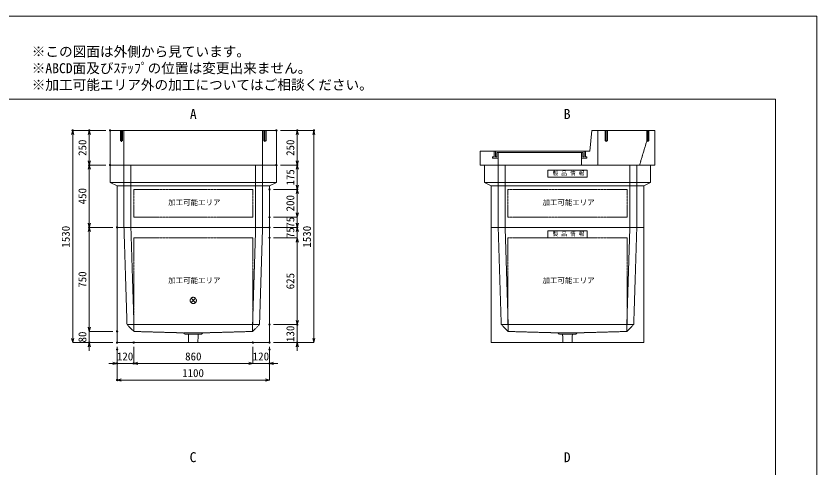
# Model space of a CAD drawing. Units: millimetres, scale not verified. Extents: x -4455 to 4455, y -3150 to 3150.
# Drawn here: x -1324 to 4455, y -109 to 3150 of the extents above; entities that cross this region are included whole.
import ezdxf
from ezdxf.enums import TextEntityAlignment as Align

# ---------------------------------------------------------------- set-up
doc = ezdxf.new("R2010")
doc.units = ezdxf.units.MM
doc.header["$LTSCALE"] = 20
doc.header["$PDMODE"] = 32
doc.header["$PDSIZE"] = 10
doc.linetypes.add('LONG_DASHED1', pattern=[7, 6, -1])
doc.linetypes.add('LONG_DOUBLE_CHAIN', pattern=[21.8, 18, -1, 0.6, -0.6, 0.6, -1])
for name, color, linetype, lineweight in [('0-0_D-TTL', 7, 'Continuous', 9), ('0-1_Defpoints', 7, 'Continuous', 9), ('0-3_D-TTL-TXT', 7, 'Continuous', 9), ('0-5_D-STR-DIM', 3, 'Continuous', 9), ('0-6_0', 7, 'Continuous', 9), ('0-7_D-STR', 7, 'Continuous', 9), ('0-9_D-STR-STR4', 134, 'LONG_DASHED1', 9), ('0-A_D-STR-STR2', 1, 'LONG_DASHED1', 9), ('0-B_D-STR-STR1', 7, 'LONG_DASHED1', 9), ('0-C_D-STR-STR5', 1, 'LONG_DOUBLE_CHAIN', 9)]:
    doc.layers.add(name, color=color, linetype=linetype, lineweight=lineweight)
doc.layers.add('0-4_D-STR-TXT', color=7, linetype='Continuous')
doc.styles.add('ＭＳ ゴシック', font='')
doc.styles.get('ＭＳ ゴシック').set_extended_font_data('MS Gothic')

# ---------------------------------------------------------------- blocks, each defined once
blk = doc.blocks.new('A$C4DE05FD1')
at = {"layer": '0-0_D-TTL', "color": 134}
for p, q in [((4000, 76000), (114800, 76000)), ((114800, 76000), (114800, 4000))]:
    blk.add_line(p, q, dxfattribs=at)
at = {"layer": '0-1_Defpoints', "color": 134}
for p, q in [((0, 84000), (118800, 84000)), ((118800, 84000), (118800, 0))]:
    blk.add_line(p, q, dxfattribs=at)
at = {"layer": '0-3_D-TTL-TXT', "style": 'ＭＳ ゴシック'}
for s, p in [('※この図面は外側から見ています。', (43260.9, 79815.7)), ('※ABCD面及びｽﾃｯﾌﾟの位置は変更出来ません。', (43260.9, 78215.7)), ('※加工可能エリア外の加工についてはご相談ください。', (43260.9, 76615.7))]:
    blk.add_text(s, height=962.2, dxfattribs=at).set_placement(p, align=Align.BOTTOM_LEFT)
blk = doc.blocks.new('_Open30')
at = {"layer": '0-6_0'}
blk.add_line((0, 0), (-20, 0), dxfattribs=at)
blk.add_lwpolyline([(-20, 5.36), (0, 0), (-20, -5.36)], dxfattribs=at)
blk = doc.blocks.new('A$C31CA379A')
at = {"layer": '0-4_D-STR-TXT', "style": 'ＭＳ ゴシック'}
for s, p in [('A', (-326.2, -2190.5)), ('B', (35638.7, -2190.5)), ('C', (-351.4, -35190.9)), ('D', (35638.7, -35190.5))]:
    blk.add_text(s, height=962.2, dxfattribs=at).set_placement(p, align=Align.BOTTOM_LEFT)
blk = doc.blocks.new('A$C737D46CD')
at = {"layer": '0-B_D-STR-STR1', "linetype": 'Continuous'}
blk.add_lwpolyline([(-2820, 0), (2820, 0), (2820, -1000), (-2820, -1000)], close=True, dxfattribs=at)
at = {"layer": '0-B_D-STR-STR1', "style": 'ＭＳ ゴシック'}
blk.add_text('製 品 情 報', height=577.3, dxfattribs=at).set_placement((-2149.7, -882.5), align=Align.BOTTOM_LEFT)
blk = doc.blocks.new('A$C571F177C')
at = {"layer": '0-7_D-STR'}
for p, q in [((12000, 9000), (-12000, 9000)), ((-12000, 6500), (-12000, 9000)), ((12000, 6500), (12000, 9000)), ((-12000, 6500), (-11000, 6000)), ((-12000, 6500), (12000, 6500)), ((-11000, 0), (-11000, 6000)), ((11000, 6000), (-11000, 6000)), ((12000, 6500), (11000, 6000)), ((11000, 0), (11000, 6000)), ((11000, 0), (-11000, 0))]:
    blk.add_line(p, q, dxfattribs=at)
at = {"layer": '0-7_D-STR', "linetype": 'LONG_DASHED1'}
for p, q in [((-10000, 9000), (-10000, 0)), ((-9000, 9000), (-9000, 0)), ((9000, 9000), (9000, 0)), ((10000, 9000), (10000, 0))]:
    blk.add_line(p, q, dxfattribs=at)
at = {"layer": '0-C_D-STR-STR5'}
for p, q in [((8600, 5500), (8600, 1500)), ((8600, 1500), (-8600, 1500))]:
    blk.add_line(p, q, dxfattribs=at)
blk.add_lwpolyline([(8600, 5500), (-8600, 5500), (-8600, 1500)], dxfattribs=at)
at = {"layer": '0-B_D-STR-STR1'}
blk.add_blockref('A$C737D46CD', (0, 8250), dxfattribs=at)
blk = doc.blocks.new('A$C0F8B575B')
at = {"layer": '0-7_D-STR'}
for p, q in [((12000, 9000), (-12000, 9000)), ((-12000, 6500), (-12000, 9000)), ((12000, 6500), (12000, 9000)), ((-12000, 6500), (-11000, 6000)), ((-12000, 6500), (12000, 6500)), ((-11000, 0), (-11000, 6000)), ((11000, 6000), (-11000, 6000)), ((12000, 6500), (11000, 6000)), ((11000, 0), (11000, 6000)), ((11000, 0), (-11000, 0))]:
    blk.add_line(p, q, dxfattribs=at)
at = {"layer": '0-7_D-STR', "linetype": 'LONG_DASHED1'}
for p, q in [((-10000, 9000), (-10000, 0)), ((-9000, 9000), (-9000, 0)), ((9000, 9000), (9000, 0)), ((10000, 9000), (10000, 0))]:
    blk.add_line(p, q, dxfattribs=at)
at = {"layer": '0-C_D-STR-STR5'}
for p, q in [((8600, 5500), (8600, 1500)), ((8600, 1500), (-8600, 1500))]:
    blk.add_line(p, q, dxfattribs=at)
blk.add_lwpolyline([(8600, 5500), (-8600, 5500), (-8600, 1500)], dxfattribs=at)
blk = doc.blocks.new('A$C531455C1')
at = {"layer": '0-7_D-STR'}
for p, q in [((-11000, 0), (11000, 0)), ((-11000, -16600), (-11000, 0)), ((11000, -16600), (11000, 0)), ((-11000, -16600), (11000, -16600))]:
    blk.add_line(p, q, dxfattribs=at)
at = {"layer": '0-7_D-STR', "linetype": 'LONG_DASHED1'}
for p, q in [((-10000, 0), (-9560, -14000)), ((-9000, 0), (-8560, -14000)), ((9000, 0), (8560, -14000)), ((10000, 0), (9560, -14000)), ((-8560, -15000), (-9560, -14000)), ((9560, -14000), (-9560, -14000)), ((-8560, -15000), (-8560, -14000)), ((-8560, -15000), (-1400, -15200)), ((8560, -15000), (1400, -15200)), ((8560, -15000), (9560, -14000)), ((8560, -15000), (8560, -14000)), ((-1200, -15380), (-1400, -15200)), ((1400, -15200), (-1400, -15200)), ((1200, -15380), (-1200, -15380)), ((-666, -16600), (-705, -15380)), ((666, -16600), (705, -15380)), ((1200, -15380), (1400, -15200))]:
    blk.add_line(p, q, dxfattribs=at)
at = {"layer": '0-C_D-STR-STR5'}
for p, q in [((8600, -1500), (8600, -14000)), ((8600, -14000), (-8600, -14000))]:
    blk.add_line(p, q, dxfattribs=at)
blk.add_lwpolyline([(8600, -1500), (-8600, -1500), (-8600, -14000)], dxfattribs=at)
at = {"layer": '0-B_D-STR-STR1'}
blk.add_blockref('A$C737D46CD', (0, -500), dxfattribs=at)
blk = doc.blocks.new('A$C7CE826D1')
at = {"layer": '0-7_D-STR'}
for p, q in [((-11000, 0), (11000, 0)), ((-11000, -16600), (-11000, 0)), ((11000, -16600), (11000, 0)), ((-11000, -16600), (11000, -16600))]:
    blk.add_line(p, q, dxfattribs=at)
at = {"layer": '0-7_D-STR', "linetype": 'LONG_DASHED1'}
for p, q in [((-10000, 0), (-9560, -14000)), ((-9000, 0), (-8560, -14000)), ((9000, 0), (8560, -14000)), ((10000, 0), (9560, -14000)), ((-8560, -15000), (-9560, -14000)), ((9560, -14000), (-9560, -14000)), ((-8560, -15000), (-8560, -14000)), ((-8560, -15000), (-1400, -15200)), ((8560, -15000), (1400, -15200)), ((8560, -15000), (9560, -14000)), ((8560, -15000), (8560, -14000)), ((-1200, -15380), (-1400, -15200)), ((1400, -15200), (-1400, -15200)), ((1200, -15380), (-1200, -15380)), ((-666, -16600), (-705, -15380)), ((666, -16600), (705, -15380)), ((1200, -15380), (1400, -15200))]:
    blk.add_line(p, q, dxfattribs=at)
at = {"layer": '0-C_D-STR-STR5'}
for p, q in [((8600, -1500), (-8600, -1500)), ((-8600, -1500), (-8600, -14000)), ((8600, -1500), (8600, -14000)), ((8600, -14000), (-8600, -14000))]:
    blk.add_line(p, q, dxfattribs=at)
blk = doc.blocks.new('A$C40681761')
at = {"layer": '0-7_D-STR'}
for p, q in [((-12000, 5000), (12000, 5000)), ((-12000, 5000), (-12000, 0)), ((12000, 5000), (12000, 0)), ((-12000, 0), (12000, 0))]:
    blk.add_line(p, q, dxfattribs=at)
at = {"layer": '0-7_D-STR', "linetype": 'LONG_DASHED1'}
for p, q in [((-10000, 5000), (-10000, 0)), ((10000, 5000), (10000, 0))]:
    blk.add_line(p, q, dxfattribs=at)
at = {"layer": '0-A_D-STR-STR2'}
for p, q in [((-10350, 3340), (-10350, 5000)), ((10350, 3340), (10350, 5000))]:
    blk.add_line(p, q, dxfattribs=at)
for points in [[(-10510, 5000), (-10510, 3500), (-10190, 3500), (-10190, 5000)], [(10510, 5000), (10510, 3500), (10190, 3500), (10190, 5000)]]:
    blk.add_lwpolyline(points, dxfattribs=at)
blk = doc.blocks.new('A$C466D2232')
at = {"layer": '0-7_D-STR'}
for p, q in [((3200, 2000), (3500, 5000)), ((12600, 5000), (3500, 5000)), ((12600, 0), (12600, 5000)), ((-12600, 2000), (3200, 2000)), ((-12600, 0), (-12600, 2000)), ((-12600, 0), (12600, 0))]:
    blk.add_line(p, q, dxfattribs=at)
at = {"layer": '0-7_D-STR', "linetype": 'LONG_DASHED1'}
for p, q in [((4400, 5000), (4400, 0)), ((11600, 4000), (11600, 5000)), ((11600, 4000), (10400, 0)), ((-10000, 0), (-10000, 1800)), ((2000, 1800), (2000, 0))]:
    blk.add_line(p, q, dxfattribs=at)
at = {"layer": '0-9_D-STR-STR4'}
for points in [[(-10600, 2000), (-10600, 1200), (-10800, 1200), (-10800, 1000), (-10000, 1000)], [(-10000, 1800), (-10200, 1800), (-10200, 1200), (-10400, 1200), (-10400, 2000)], [(-10000, 1800), (2000, 1800), (2200, 1800)], [(2600, 2000), (2600, 1200), (2800, 1200), (2800, 1000), (2000, 1000)], [(2200, 1800), (2200, 1200), (2400, 1200), (2400, 2000)]]:
    blk.add_lwpolyline(points, dxfattribs=at)
at = {"layer": '0-A_D-STR-STR2'}
for p, q in [((5595.6, 3340), (5595.6, 5000)), ((11600, 3340), (11600, 5000))]:
    blk.add_line(p, q, dxfattribs=at)
for points in [[(5755.6, 5000), (5755.6, 3500), (5435.6, 3500), (5435.6, 5000)], [(11760, 5000), (11760, 3500), (11440, 3500), (11440, 5000)]]:
    blk.add_lwpolyline(points, dxfattribs=at)
blk = doc.blocks.new('A$C1C640AAB')
at = {"layer": '0-C_D-STR-STR5'}
for p, q in [((-318.2, -318.2), (318.2, 318.2)), ((-318.2, 318.2), (318.2, -318.2))]:
    blk.add_line(p, q, dxfattribs=at)
blk.add_circle((0, 0), 450, dxfattribs=at)

msp = doc.modelspace()

# ---------------------------------------------------------------- linework, layer by layer
at = {"layer": '0-1_Defpoints'}
for p in [(-915, 2325), (-795, 2325), (-645, 2325), (555, 2325), (705, 2325), (825, 2325), (-795, 2075), (-645, 2075), (555, 2075), (555, 2075), (705, 2075), (505, 1900), (705, 1900), (505, 1700), (505, 1700), (-795, 1625), (-595, 1625), (505, 1625), (505, 1625), (705, 1625), (705, 1625), (505, 1550), (505, 1550), (505, 925), (705, 925), (-595, 875), (-795, 795), (-595, 795), (-595, 795), (-475, 795), (385, 795), (505, 795), (505, 795), (705, 795), (-595, 745), (505, 745), (-595, 645), (-475, 645), (505, 645), (-595, 525)]:
    msp.add_point(p, dxfattribs=at)
at = {"layer": '0-5_D-STR-DIM'}
for p, q in [((-675, 2325), (-915, 2325)), ((-675, 2325), (-795, 2325)), ((585, 2325), (705, 2325)), ((585, 2325), (825, 2325)), ((-915, 825), (-915, 2295)), ((-795, 2105), (-795, 2295)), ((705, 2105), (705, 2295)), ((825, 825), (825, 2295)), ((-675, 2075), (-795, 2075)), ((-675, 2075), (-795, 2075)), ((-795, 1655), (-795, 2045)), ((585, 2075), (705, 2075)), ((585, 2075), (705, 2075)), ((705, 1930), (705, 2045)), ((535, 1900), (705, 1900)), ((535, 1900), (705, 1900)), ((705, 1730), (705, 1870)), ((705, 1730), (705, 1760)), ((535, 1700), (705, 1700)), ((535, 1700), (705, 1700)), ((705, 1700), (705, 1625)), ((705, 1655), (705, 1685)), ((-625, 1625), (-795, 1625)), ((-625, 1625), (-795, 1625)), ((535, 1625), (705, 1625)), ((535, 1625), (705, 1625)), ((705, 1550), (705, 1625)), ((-795, 905), (-795, 1595)), ((705, 1595), (705, 1565)), ((535, 1550), (705, 1550)), ((535, 1550), (705, 1550)), ((705, 1520), (705, 1490)), ((705, 1520), (705, 955)), ((705, 955), (705, 985)), ((-795, 905), (-795, 935)), ((535, 925), (705, 925)), ((535, 925), (705, 925)), ((705, 925), (705, 795)), ((-625, 875), (-795, 875)), ((-625, 875), (-795, 875)), ((-795, 875), (-795, 795)), ((-625, 795), (-915, 795)), ((-625, 795), (-795, 795)), ((-795, 765), (-795, 735)), ((-595, 765), (-595, 645)), ((-475, 765), (-475, 645)), ((-475, 765), (-475, 645)), ((385, 765), (385, 645)), ((385, 765), (385, 645)), ((505, 765), (505, 645)), ((535, 795), (825, 795)), ((535, 795), (705, 795)), ((705, 765), (705, 735)), ((-595, 715), (-595, 525)), ((505, 715), (505, 525)), ((-625, 645), (-655, 645)), ((-475, 645), (-595, 645)), ((355, 645), (-445, 645)), ((-445, 645), (-415, 645)), ((355, 645), (325, 645)), ((385, 645), (505, 645)), ((535, 645), (565, 645)), ((475, 525), (-565, 525))]:
    msp.add_line(p, q, dxfattribs=at)

# ---------------------------------------------------------------- block references
at = {"layer": '0-0_D-TTL', "xscale": 0.075, "yscale": 0.075}
msp.add_blockref('A$C4DE05FD1', (-4455, -3150), dxfattribs=at)
at = {"layer": '0-4_D-STR-TXT', "xscale": 0.075, "yscale": 0.075}
msp.add_blockref('A$C31CA379A', (-45, 2550), dxfattribs=at)
at = {"layer": '0-5_D-STR-DIM', "xscale": 1.5, "yscale": 1.5}
for p, rotation in [((-915, 2325), 90), ((-795, 2325), 90), ((705, 2325), 90), ((825, 2325), 90), ((-795, 2075), 270), ((705, 2075), 270), ((-795, 2075), 90), ((705, 2075), 90), ((705, 1900), 270), ((705, 1900), 90), ((705, 1700), 270), ((705, 1700), 270), ((-795, 1625), 270), ((-795, 1625), 90), ((705, 1625), 270), ((705, 1625), 90), ((705, 1550), 90), ((705, 1550), 90), ((705, 925), 270), ((705, 925), 270), ((-795, 875), 270), ((-795, 875), 270), ((-915, 795), 270), ((825, 795), 270), ((-795, 795), 90), ((705, 795), 90), ((-475, 645), 180), ((-475, 645), 180), ((505, 645), 180), ((-595, 525), 180)]:
    msp.add_blockref('_Open30', p, dxfattribs=dict(at, rotation=rotation))
for p in [(-595, 645), (385, 645), (385, 645), (505, 525)]:
    msp.add_blockref('_Open30', p, dxfattribs=at)
at = {"layer": '0-7_D-STR', "xscale": 0.05, "yscale": 0.05}
for name, p in [('A$C40681761', (-45, 2075)), ('A$C466D2232', (2655, 2075)), ('A$C0F8B575B', (-45, 1625)), ('A$C571F177C', (2655, 1625)), ('A$C7CE826D1', (-45, 1625)), ('A$C531455C1', (2655, 1625))]:
    msp.add_blockref(name, p, dxfattribs=at)
at = {"layer": '0-C_D-STR-STR5', "xscale": 0.05, "yscale": 0.05}
msp.add_blockref('A$C1C640AAB', (-45, 1099), dxfattribs=at)

# ---------------------------------------------------------------- texts
at = {"layer": '0-5_D-STR-DIM', "style": 'ＭＳ ゴシック'}
for s, p in [('250', (-798.89, 2141.19)), ('250', (701.11, 2141.19)), ('175', (701.11, 1927.48)), ('450', (-798.89, 1791.8)), ('200', (701.11, 1741.19)), ('75', (701.11, 1623.37)), ('1530', (-918.89, 1479.7)), ('75', (701.11, 1548.37)), ('1530', (821.11, 1479.7)), ('750', (-798.89, 1190.59)), ('625', (701.11, 1179.16)), ('80', (-798.9, 795.85)), ('130', (701.11, 799.2))]:
    msp.add_text(s, height=57.77, rotation=90, dxfattribs=at).set_placement(p, align=Align.BOTTOM_LEFT)
for s, p in [('120', (-595.8, 648.89)), ('860', (-103.66, 648.9)), ('120', (384.2, 648.89)), ('1100', (-125.3, 528.89))]:
    msp.add_text(s, height=57.77, dxfattribs=at).set_placement(p, align=Align.BOTTOM_LEFT)
at = {"layer": '0-C_D-STR-STR5', "style": 'ＭＳ ゴシック'}
for p in [(-225.47, 1774.72), (2474.53, 1774.72), (-225.47, 1212.22), (2474.53, 1212.22)]:
    msp.add_text('加工可能エリア', height=38.42, dxfattribs=at).set_placement(p, align=Align.BOTTOM_LEFT)

doc.saveas('drawing.dxf')
